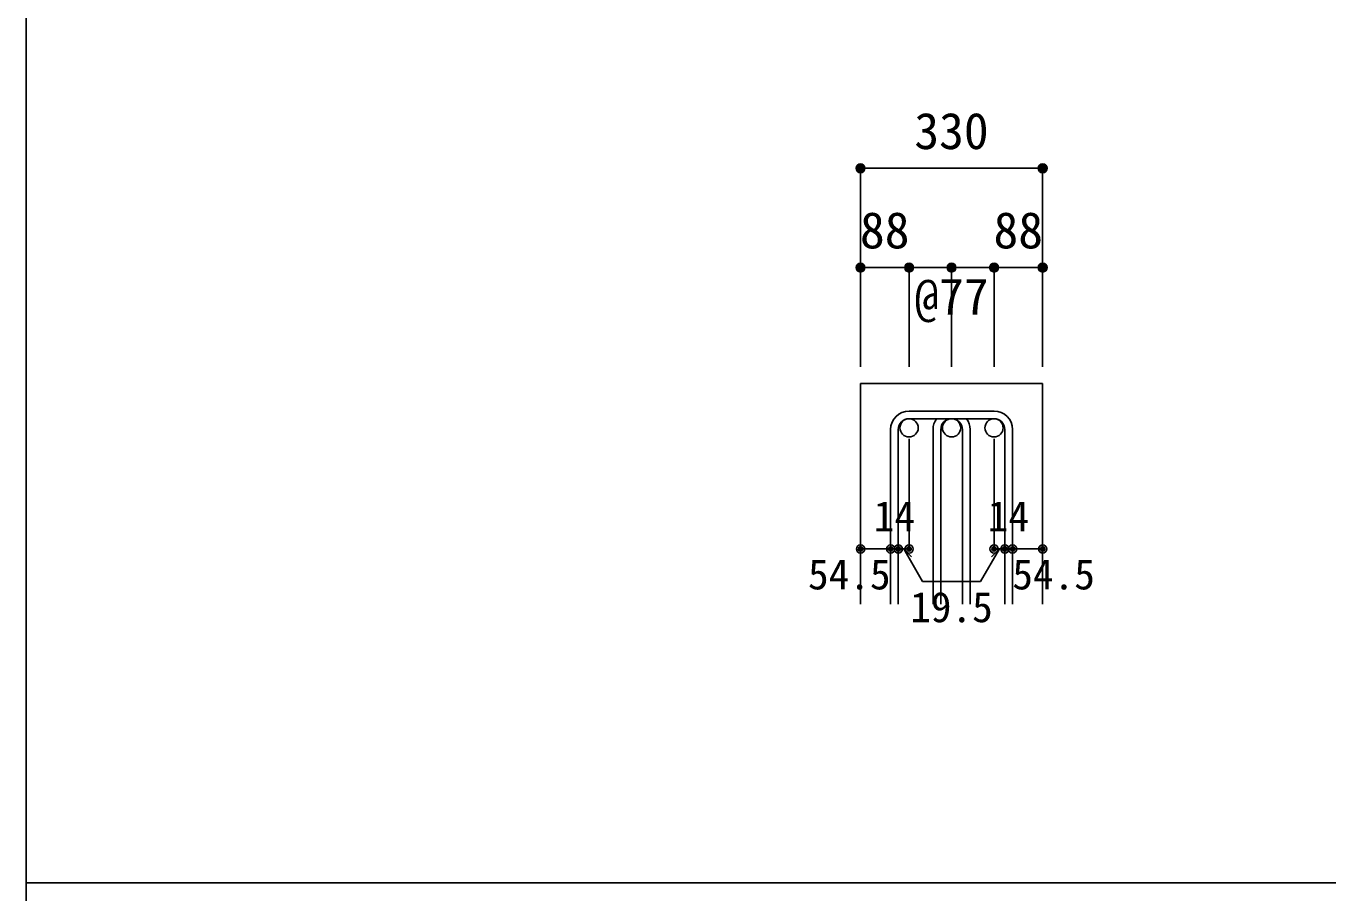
# Model space of a CAD drawing. Units: millimetres at full size, sheet at 1:30. Extents: x -5973 to 5954, y -4195 to 4201.
# Drawn here: x -5973 to -3614, y -15 to 1556 of the extents above; entities that cross this region are included whole.
import ezdxf
from ezdxf.enums import TextEntityAlignment as Align

# ---------------------------------------------------------------- set-up
doc = ezdxf.new("R2010")
doc.units = ezdxf.units.MM
doc.header["$LTSCALE"] = 30
doc.header["$PDMODE"] = 32
doc.header["$PDSIZE"] = 15
for name, color, linetype in [('0-1', 2, 'Continuous'), ('0-5', 7, 'Continuous'), ('0-6', 7, 'Continuous'), ('0-D', 4, 'Continuous'), ('F-0_枠', 6, 'Continuous')]:
    doc.layers.add(name, color=color, linetype=linetype)
doc.styles.add('ＭＳ ゴシック', font='')
doc.styles.get('ＭＳ ゴシック').set_extended_font_data('MS Gothic')

msp = doc.modelspace()

# ---------------------------------------------------------------- linework, layer by layer
at = {"layer": '0-1'}
for p, q in [((-4460.8, 908.3), (-4460.8, 508.3)), ((-4460.8, 908.3), (-4130.8, 908.3)), ((-4130.8, 908.3), (-4130.8, 508.3))]:
    msp.add_line(p, q, dxfattribs=at)
at = {"layer": '0-5', "color": 3}
for centre in [(-4372.8, 827.8), (-4295.8, 827.8), (-4218.8, 827.8)]:
    msp.add_circle(centre, 16.5, dxfattribs=at)
at = {"layer": '0-6'}
for p, q in [((-4218.8, 858.3), (-4372.8, 858.3)), ((-4218.8, 844.3), (-4372.8, 844.3)), ((-4406.3, 824.8), (-4406.3, 508.3)), ((-4392.3, 824.8), (-4392.3, 508.3)), ((-4329.3, 824.8), (-4329.3, 508.3)), ((-4315.3, 824.8), (-4315.3, 508.3)), ((-4276.3, 824.8), (-4276.3, 508.3)), ((-4262.3, 824.8), (-4262.3, 508.3)), ((-4199.3, 824.8), (-4199.3, 508.3)), ((-4185.3, 824.8), (-4185.3, 508.3))]:
    msp.add_line(p, q, dxfattribs=at)
for centre, radius, start, end in [((-4372.8, 824.8), 33.5, 90, 180), ((-4218.8, 824.8), 33.5, 0, 90), ((-4372.8, 824.8), 19.5, 90, 180), ((-4295.8, 824.8), 33.5, 144.40235, 180), ((-4295.8, 824.8), 19.5, 90, 180), ((-4295.8, 824.8), 19.5, 0, 90), ((-4295.8, 824.8), 33.5, 0, 35.59765), ((-4218.8, 824.8), 19.5, 0, 90)]:
    msp.add_arc(centre, radius, start, end, dxfattribs=at)
at = {"layer": '0-D'}
for p, q in [((-4460.8, 1298.3), (-4460.8, 1118.3)), ((-4130.8, 1298.3), (-4460.8, 1298.3)), ((-4130.8, 1298.3), (-4130.8, 1118.3)), ((-4460.8, 1118.3), (-4460.8, 938.3)), ((-4460.8, 1118.3), (-4372.8, 1118.3)), ((-4295.8, 1118.3), (-4372.8, 1118.3)), ((-4372.8, 1118.3), (-4372.8, 938.3)), ((-4295.8, 1118.3), (-4295.8, 938.3)), ((-4218.8, 1118.3), (-4295.8, 1118.3)), ((-4218.8, 1118.3), (-4218.8, 938.3)), ((-4218.8, 1118.3), (-4130.8, 1118.3)), ((-4130.8, 1118.3), (-4130.8, 938.3)), ((-4372.8, 608.3), (-4372.8, 807.63)), ((-4218.8, 608.3), (-4218.8, 807.63)), ((-4460.8, 608.3), (-4406.3, 608.3)), ((-4406.3, 608.3), (-4372.8, 608.3)), ((-4382.55, 608.3), (-4368.41, 594.16)), ((-4382.55, 608.3), (-4348.33, 549.02)), ((-4209.05, 608.3), (-4243.27, 549.02)), ((-4209.05, 608.3), (-4223.19, 594.16)), ((-4218.8, 608.3), (-4130.8, 608.3)), ((-4199.3, 608.3), (-4185.3, 608.3)), ((-4348.33, 549.02), (-4243.27, 549.02))]:
    msp.add_line(p, q, dxfattribs=at)
msp.add_lwpolyline([(-4130.8, 1298.3), (-4130.8, 1118.3), (-4130.8, 938.3)], dxfattribs=at)
for centre, radius in [((-4460.8, 1298.3), 8), ((-4460.8, 1298.3), 7.2), ((-4460.8, 1298.3), 6.4), ((-4460.8, 1298.3), 5.6), ((-4460.8, 1298.3), 4.8), ((-4460.8, 1298.3), 4), ((-4460.8, 1298.3), 3.2), ((-4460.8, 1298.3), 2.4), ((-4460.8, 1298.3), 1.6), ((-4460.8, 1298.3), 0.8), ((-4130.8, 1298.3), 8), ((-4130.8, 1298.3), 7.2), ((-4130.8, 1298.3), 6.4), ((-4130.8, 1298.3), 5.6), ((-4130.8, 1298.3), 4.8), ((-4130.8, 1298.3), 4), ((-4130.8, 1298.3), 3.2), ((-4130.8, 1298.3), 2.4), ((-4130.8, 1298.3), 1.6), ((-4130.8, 1298.3), 0.8), ((-4460.8, 1118.3), 8), ((-4460.8, 1118.3), 7.2), ((-4460.8, 1118.3), 6.4), ((-4460.8, 1118.3), 5.6), ((-4460.8, 1118.3), 4.8), ((-4460.8, 1118.3), 4), ((-4460.8, 1118.3), 3.2), ((-4460.8, 1118.3), 2.4), ((-4460.8, 1118.3), 1.6), ((-4460.8, 1118.3), 0.8), ((-4372.8, 1118.3), 8), ((-4372.8, 1118.3), 7.2), ((-4372.8, 1118.3), 6.4), ((-4372.8, 1118.3), 5.6), ((-4372.8, 1118.3), 4.8), ((-4372.8, 1118.3), 4), ((-4372.8, 1118.3), 3.2), ((-4372.8, 1118.3), 2.4), ((-4372.8, 1118.3), 1.6), ((-4372.8, 1118.3), 0.8), ((-4295.8, 1118.3), 8), ((-4295.8, 1118.3), 7.2), ((-4295.8, 1118.3), 6.4), ((-4295.8, 1118.3), 5.6), ((-4295.8, 1118.3), 4.8), ((-4295.8, 1118.3), 4), ((-4295.8, 1118.3), 3.2), ((-4295.8, 1118.3), 2.4), ((-4295.8, 1118.3), 1.6), ((-4295.8, 1118.3), 0.8), ((-4218.8, 1118.3), 8), ((-4218.8, 1118.3), 7.2), ((-4218.8, 1118.3), 6.4), ((-4218.8, 1118.3), 5.6), ((-4218.8, 1118.3), 4.8), ((-4218.8, 1118.3), 4), ((-4218.8, 1118.3), 3.2), ((-4218.8, 1118.3), 2.4), ((-4218.8, 1118.3), 1.6), ((-4218.8, 1118.3), 0.8), ((-4130.8, 1118.3), 8), ((-4130.8, 1118.3), 7.2), ((-4130.8, 1118.3), 6.4), ((-4130.8, 1118.3), 5.6), ((-4130.8, 1118.3), 4.8), ((-4130.8, 1118.3), 4), ((-4130.8, 1118.3), 3.2), ((-4130.8, 1118.3), 2.4), ((-4130.8, 1118.3), 1.6), ((-4130.8, 1118.3), 0.8), ((-4460.8, 608.3), 4), ((-4460.8, 608.3), 3.6), ((-4460.8, 608.3), 3.2), ((-4460.8, 608.3), 2.8), ((-4460.8, 608.3), 2.4), ((-4460.8, 608.3), 2), ((-4460.8, 608.3), 1.6), ((-4460.8, 608.3), 1.2), ((-4460.8, 608.3), 0.8), ((-4460.8, 608.3), 0.4), ((-4406.3, 608.3), 4), ((-4406.3, 608.3), 3.6), ((-4406.3, 608.3), 3.2), ((-4406.3, 608.3), 2.8), ((-4406.3, 608.3), 2.4), ((-4406.3, 608.3), 2), ((-4406.3, 608.3), 1.6), ((-4406.3, 608.3), 1.2), ((-4406.3, 608.3), 0.8), ((-4406.3, 608.3), 0.4), ((-4392.3, 608.3), 4), ((-4392.3, 608.3), 3.6), ((-4392.3, 608.3), 3.2), ((-4392.3, 608.3), 2.8), ((-4392.3, 608.3), 2.4), ((-4392.3, 608.3), 2), ((-4392.3, 608.3), 1.6), ((-4392.3, 608.3), 1.2), ((-4392.3, 608.3), 0.8), ((-4392.3, 608.3), 0.4), ((-4372.8, 608.3), 4), ((-4372.8, 608.3), 3.6), ((-4372.8, 608.3), 3.2), ((-4372.8, 608.3), 2.8), ((-4372.8, 608.3), 2.4), ((-4372.8, 608.3), 2), ((-4372.8, 608.3), 1.6), ((-4372.8, 608.3), 1.2), ((-4372.8, 608.3), 0.8), ((-4372.8, 608.3), 0.4), ((-4218.8, 608.3), 4), ((-4218.8, 608.3), 3.6), ((-4218.8, 608.3), 3.2), ((-4218.8, 608.3), 2.8), ((-4218.8, 608.3), 2.4), ((-4218.8, 608.3), 2), ((-4218.8, 608.3), 1.6), ((-4218.8, 608.3), 1.2), ((-4218.8, 608.3), 0.8), ((-4218.8, 608.3), 0.4), ((-4199.3, 608.3), 4), ((-4199.3, 608.3), 3.6), ((-4199.3, 608.3), 3.2), ((-4199.3, 608.3), 2.8), ((-4199.3, 608.3), 2.4), ((-4199.3, 608.3), 2), ((-4199.3, 608.3), 1.6), ((-4199.3, 608.3), 1.2), ((-4199.3, 608.3), 0.8), ((-4199.3, 608.3), 0.4), ((-4185.3, 608.3), 4), ((-4185.3, 608.3), 3.6), ((-4185.3, 608.3), 3.2), ((-4185.3, 608.3), 2.8), ((-4185.3, 608.3), 2.4), ((-4185.3, 608.3), 2), ((-4185.3, 608.3), 1.6), ((-4185.3, 608.3), 1.2), ((-4185.3, 608.3), 0.8), ((-4185.3, 608.3), 0.4), ((-4130.8, 608.3), 4), ((-4130.8, 608.3), 3.6), ((-4130.8, 608.3), 3.2), ((-4130.8, 608.3), 2.8), ((-4130.8, 608.3), 2.4), ((-4130.8, 608.3), 2), ((-4130.8, 608.3), 1.6), ((-4130.8, 608.3), 1.2), ((-4130.8, 608.3), 0.8), ((-4130.8, 608.3), 0.4)]:
    msp.add_circle(centre, radius, dxfattribs=at)
at = {"layer": '0-D', "color": 7}
for p in [(-4460.8, 1298.3), (-4130.8, 1298.3), (-4460.8, 1118.3), (-4372.8, 1118.3), (-4295.8, 1118.3), (-4218.8, 1118.3), (-4130.8, 1118.3), (-4460.8, 608.3), (-4406.3, 608.3), (-4392.3, 608.3), (-4372.8, 608.3), (-4218.8, 608.3), (-4199.3, 608.3), (-4185.3, 608.3), (-4130.8, 608.3)]:
    msp.add_point(p, dxfattribs=at)
at = {"layer": 'F-0_枠'}
msp.add_line((-5972.88, 4201.15), (-5972.88, -4195.24), dxfattribs=at)
at = {"layer": 'F-0_枠', "color": 2}
msp.add_line((3723.6, 2.95), (-5972.88, 2.95), dxfattribs=at)

# ---------------------------------------------------------------- texts
at = {"layer": '0-D', "style": 'ＭＳ ゴシック'}
for s, height, p in [('330', 65.98, (-4363.3, 1313.3)), ('88', 65.98, (-4461.8, 1133.3)), ('88', 65.98, (-4219.8, 1133.3)), ('@77', 65.98, (-4363.3, 1013.3)), ('14', 54.99, (-4436.84, 623.75)), ('14', 54.99, (-4230.26, 623.75)), ('54.5', 54.99, (-4555.93, 518.47)), ('54.5', 54.99, (-4185.74, 518.47)), ('19.5', 54.99, (-4370.8, 459.02))]:
    msp.add_text(s, height=height, dxfattribs=at).set_placement(p, align=Align.BOTTOM_LEFT)

doc.saveas('drawing.dxf')
